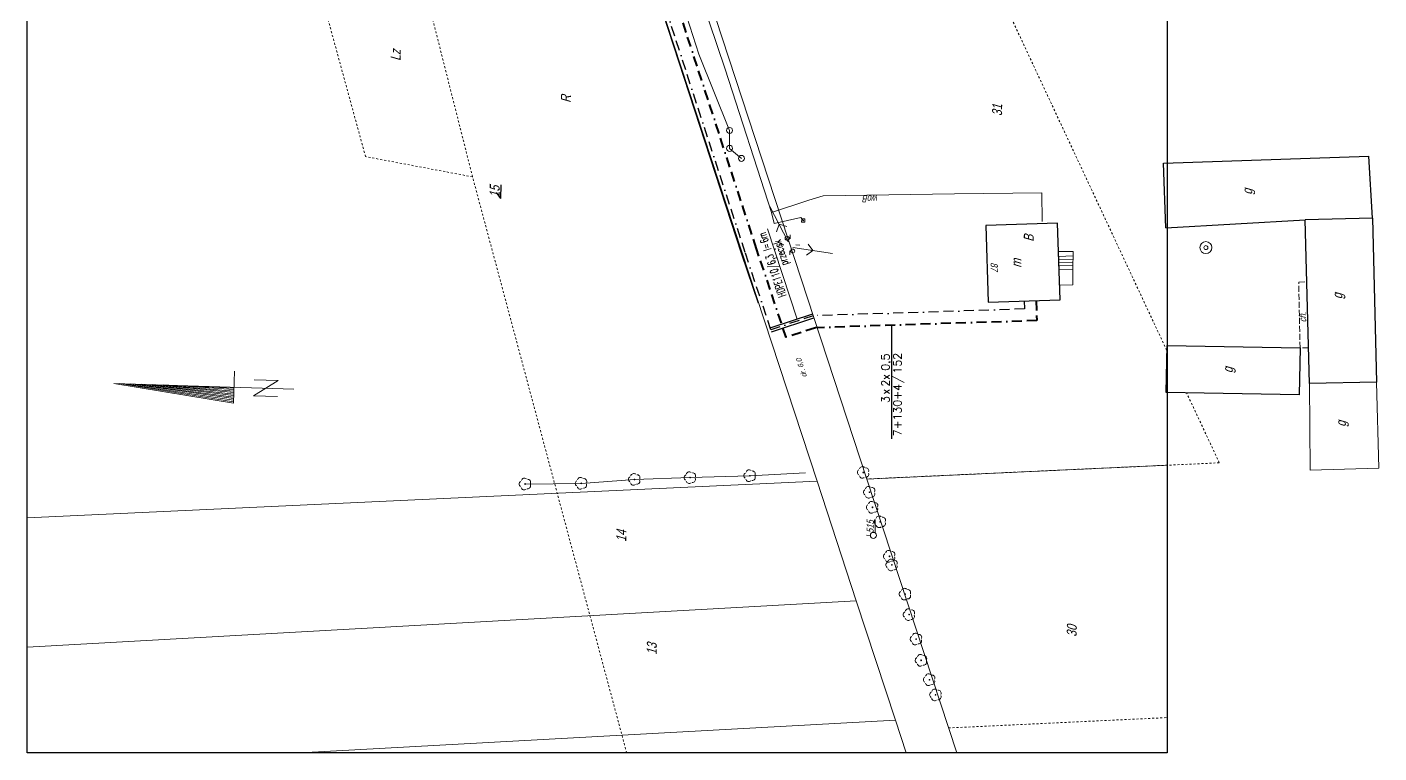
# Model space of a CAD drawing. Header units: millimetres. Extents: x 4848043 to 9699780, y 5827542 to 11659147.
# Drawn here: x 4848675.6 to 4849013.6, y 5828917.1 to 5829098.5 of the extents above; entities that cross this region are included whole.
import ezdxf
from ezdxf.enums import TextEntityAlignment as Align

# ---------------------------------------------------------------- set-up
doc = ezdxf.new("R2010")
doc.units = ezdxf.units.MM
doc.header["$MEASUREMENT"] = 0
for name, pattern in [('0', [0]), ('BGZ', [0]), ('BORDER', [1.75, 0.5, -0.25, 0.5, -0.25, 0, -0.25]), ('GUZ', [1, 0.5, -0.5]), ('KOC', [2, 1.5, -0.5]), ('SCH', [0]), ('UPW', [0])]:
    doc.linetypes.add(name, pattern=pattern)
doc.layers.get('0').update_dxf_attribs({"lineweight": 18})
for name, color, linetype, lineweight in [('EADTD_T_0', 7, '0', 18), ('EBTPO_L_6', 9, '0', 18), ('EBUOA_T_0', 7, '0', 25), ('EBUOA_T_1', 251, '0', 25), ('EBUPP_L_2', 7, '0', 13), ('EBUPP_L_3', 6, '0', 25), ('EDZPD_L_0', 251, '0', 18), ('EDZTD_T_0', 7, '0', 25), ('EUZOU_T_0', 251, '0', 18), ('EUZOU_T_2', 7, '0', 18), ('EUZPU_L_4', 251, 'GUZ', 18), ('SDROK_T_1', 251, '0', 18), ('SDRPK_L_2', 251, 'KOC', 18), ('SZNPM_T_0', 251, '0', 18), ('SZOPO_L_1', 7, 'BGZ', 18), ('SZZPZ_T_0', 251, '0', 15), ('TEL kable doziemne proj.', 32, 'BORDER', 30), ('TEL rury', 6, 'Continuous', 30), ('TEL rury opis MONIKA', 6, 'Continuous', 20), ('TES kable doziemne proj.', 4, 'BORDER', 40), ('UEEPA_T_2', 251, '0', 18), ('UKKPA_T_4', 251, '0', 18), ('UKKPOR_L_0', 36, '0', 18), ('UWWOO_T_0', 251, '0', 18), ('UWWPA_T_0', 251, '0', 18), ('UWWPO_L_0', 162, 'UPW', 18)]:
    doc.layers.add(name, color=color, linetype=linetype, lineweight=lineweight)
doc.layers.add('RYS layout', color=7, linetype='Continuous', lineweight=30, plot=False)
for name, color, linetype in [('SZOPO_L_0', 251, 'BGS'), ('TES opisy kabli abon.', 30, 'Continuous'), ('TES opisy kabli rozdz.', 30, 'Continuous')]:
    doc.layers.add(name, color=color, linetype=linetype)
doc.styles.add('ROMANS', font='simplex.shx')
doc.styles.add('SIMPLEX', font='simplex.shx', dxfattribs={"width": 0.8, "height": 1.5})
doc.styles.get("Standard").update_dxf_attribs({"font": 'txt', "width": 0.8, "oblique": 15})
doc.linetypes.add('BGS', pattern='A,2.5,[133,ltypeshp.shx,S=0.2,R=0,X=0,Y=0],2.5', length=5)

# ---------------------------------------------------------------- blocks, each defined once
blk = doc.blocks.new('OSM')
at = {"color": 0}
blk.add_line((0, 0.375), (0, 0.875), dxfattribs=at)
blk.add_circle((0, 0), 0.375, dxfattribs=at)
blk = doc.blocks.new('DLI')
at = {"color": 0}
blk.add_circle((0, 0), 0.045, dxfattribs=at)
for centre, start, end in [((-0.357, 0.116), 102.488, 221.918), ((0, 0.375), 30.487, 149.918), ((0.357, 0.116), -41.514, 77.916), ((-0.22, -0.303), 174.489, 293.916), ((0.22, -0.303), -113.512, 5.915)]:
    blk.add_arc(centre, 0.375, start, end, dxfattribs=at)
blk = doc.blocks.new('SLS')
at = {"color": 0}
blk.add_circle((0, 0), 0.25, dxfattribs=at)
blk.add_circle((0, 0), 0.25, dxfattribs=at)
blk = doc.blocks.new('LAT')
at = {"color": 0}
for p, q in [((-1.24191, 0.008155), (-0.74191, 0.008155)), ((0.00809, 0.758155), (0.00809, 1.258155)), ((0.75809, 0.008155), (1.25809, 0.008155)), ((0.00809, -0.741845), (0.00809, -1.241845))]:
    blk.add_line(p, q, dxfattribs=at)
blk = doc.blocks.new('PNN')
at = {"color": 0}
for p, q in [((0.4395, 0.01539), (5.4395, 0.01539)), ((2.9395, 0.01539), (2.2324, 0.72249)), ((2.9395, 0.01539), (2.2324, -0.69171))]:
    blk.add_line(p, q, dxfattribs=at)
blk = doc.blocks.new('UKK')
at = {"color": 0}
blk.add_circle((0, 0), 0.375, dxfattribs=at)
blk = doc.blocks.new('ZAS')
at = {"color": 0}
for p, q in [((0.2, 0.2), (-0.2, 0.2)), ((-0.2, 0.2), (-0.2, -0.2)), ((0.2, -0.2), (0.2, 0.2)), ((-0.2, -0.2), (0.2, -0.2))]:
    blk.add_line(p, q, dxfattribs=at)
blk.add_circle((0, 0), 0.045, dxfattribs=at)
blk = doc.blocks.new('STD')
at = {"color": 0}
for radius in [0.75, 0.25]:
    blk.add_circle((0, 0), radius, dxfattribs=at)
blk = doc.blocks.new('KIER_PLN2')
for p, q in [((0.34, 24.46), (-1.66, -5.54)), ((0.34, 24.46), (-1.66, -5.54)), ((0.34, -20.54), (0.34, 24.46)), ((0.34, 23.09), (-1.47, -5.54)), ((0.34, 21.71), (-1.28, -5.54)), ((0.34, 20.34), (-1.09, -5.54)), ((0.34, 18.96), (-0.9, -5.54)), ((0.34, 17.59), (-0.71, -5.54)), ((0.34, 16.21), (-0.52, -5.54)), ((0.34, 14.84), (-0.33, -5.54)), ((0.34, 13.46), (-0.14, -5.54)), ((0.34, 12.09), (0.05, -5.54)), ((0.34, 10.71), (0.24, -5.54)), ((-1.66, -5.54), (2.34, -5.54)), ((-0.66, -16.54), (-0.66, -10.54)), ((-0.66, -10.54), (1.34, -16.54)), ((1.34, -16.54), (1.34, -10.54))]:
    blk.add_line(p, q)
blk = doc.blocks.new('KB-IWP')
at = {"style": 'SIMPLEX'}
for p in [(-1.22, 0.25), (0.64, 0.25)]:
    blk.add_text('x', height=1, dxfattribs=at).set_placement(p, align=Align.RIGHT)
at = {"style": 'SIMPLEX', "flags": 1}
blk.add_attdef('TYP-KAB', text='', height=0.5, dxfattribs=at).set_placement((-6.02, 0.25), align=Align.RIGHT)
at = {"style": 'SIMPLEX'}
for tag, p in [('POJ-KAB', (-2.13, 0.25)), ('DL-KAB', (-0.62, -1.25))]:
    blk.add_attdef(tag, text='', height=1, dxfattribs=at).set_placement(p, align=Align.RIGHT)
for tag, p in [('KONS-KAB', (-0.52, 0.25)), ('SR-ZYL', (2.12, 0.25)), ('SEP', (-0.02, -1.25))]:
    blk.add_attdef(tag, text='', height=1, dxfattribs=at).set_placement(p, align=Align.CENTER)
at = {"style": 'SIMPLEX', "flags": 1}
blk.add_attdef('REJ-SZAF', (6.39, 0.25), '', height=0.5, dxfattribs=at)
at = {"style": 'SIMPLEX'}
blk.add_attdef('DL-MON', (0.7, -1.25), '', height=1, dxfattribs=at)
blk = doc.blocks.new('OB')
at = {"style": 'ROMANS', "width": 0.6}
blk.add_text('l=', height=2, dxfattribs=at).set_placement((9.86, 0.18))
for tag, p in [('OB_TYP', (8.68, 0.18)), ('OB_SW', (11.54, -2.76))]:
    blk.add_attdef(tag, text='', height=2, dxfattribs=at).set_placement(p, align=Align.RIGHT)
blk.add_attdef('OB_DL', (11.91, 0.18), '', height=2, dxfattribs=at)

msp = doc.modelspace()

# ---------------------------------------------------------------- linework, layer by layer
at = {"layer": 'EBTPO_L_6', "linetype": 'SCH'}
for p, q in [((4848933.46, 5829042.41), (4848937.09, 5829042.48)), ((4848937.07, 5829041.34), (4848933.5, 5829041.23)), ((4848937.05, 5829040.54), (4848933.53, 5829040.43)), ((4848937.06, 5829039.74), (4848933.55, 5829039.63)), ((4848937.04, 5829038.94), (4848933.58, 5829038.83)), ((4848933.6, 5829037.83), (4848937.04, 5829037.92)), ((4848933.73, 5829034.04), (4848937, 5829034.14))]:
    msp.add_line(p, q, dxfattribs=at)
at = {"layer": 'EBTPO_L_6', "linetype": '0'}
for p, q in [((4848933.6, 5829037.83), (4848933.46, 5829042.41)), ((4848937.09, 5829042.48), (4848937.04, 5829037.92)), ((4848933.73, 5829034.04), (4848933.6, 5829037.83)), ((4848937, 5829034.14), (4848937.04, 5829037.92))]:
    msp.add_line(p, q, dxfattribs=at)
at = {"layer": 'EBUPP_L_2', "linetype": '0'}
for p, q in [((4848996.36, 5828987.76), (4848996.15, 5829009.42)), ((4849012.92, 5829009.83), (4849013.55, 5828988.29)), ((4849013.55, 5828988.29), (4848996.36, 5828987.76))]:
    msp.add_line(p, q, dxfattribs=at)
at = {"layer": 'EBUPP_L_3', "linetype": '0'}
for p, q in [((4848959.66, 5829064.56), (4849011, 5829066.25)), ((4848960.32, 5829048.39), (4848959.66, 5829064.56)), ((4849011.93, 5829050.79), (4849011, 5829066.25)), ((4848933.23, 5829049.51), (4848915.26, 5829048.93)), ((4848915.26, 5829048.93), (4848915.86, 5829029.8)), ((4848933.85, 5829030.38), (4848933.23, 5829049.51)), ((4848960.32, 5829048.39), (4848995.14, 5829050.39)), ((4849011.93, 5829050.79), (4848995.14, 5829050.39)), ((4848996.15, 5829009.42), (4848995.14, 5829050.39)), ((4849011.93, 5829050.79), (4849012.92, 5829009.83)), ((4848915.86, 5829029.8), (4848933.85, 5829030.38)), ((4848960.38, 5829007.24), (4848960.59, 5829018.98)), ((4848960.59, 5829018.98), (4848993.82, 5829018.39)), ((4848993.82, 5829018.39), (4848993.62, 5829006.65)), ((4848993.62, 5829006.65), (4848960.38, 5829007.24)), ((4849012.92, 5829009.83), (4848996.15, 5829009.42))]:
    msp.add_line(p, q, dxfattribs=at)
at = {"layer": 'EDZPD_L_0', "linetype": '0'}
for p, q in [((4848817.45, 5829154.64), (4848873.09, 5828985.02)), ((4848885.54, 5828985.59), (4848833.51, 5829144.25)), ((4848885.54, 5828985.59), (4848960.63, 5828989.05)), ((4848675.63, 5828975.91), (4848873.09, 5828985.02)), ((4848873.09, 5828985.02), (4848882.9, 5828955.16)), ((4848908, 5828917.13), (4848885.54, 5828985.59)), ((4848675.63, 5828943.59), (4848882.9, 5828955.16)), ((4848882.9, 5828955.16), (4848892.69, 5828925.3)), ((4848743.94, 5828917.13), (4848892.69, 5828925.3)), ((4848892.69, 5828925.3), (4848895.36, 5828917.13))]:
    msp.add_line(p, q, dxfattribs=at)
at = {"layer": 'EDZTD_T_0'}
for q in [(4848794.12, 5829059.08), (4848793, 5829057.16)]:
    msp.add_line((4848794.06, 5829055.72, 2), q, dxfattribs=at)
at = {"layer": 'EUZPU_L_4', "linetype": 'GUZ'}
for p, q in [((4848903.49, 5829139.62), (4848960.57, 5829017.6)), ((4848786.99, 5829061.11), (4848773.2, 5829115.6)), ((4848760.24, 5829066.16), (4848746.98, 5829114.69)), ((4848786.99, 5829061.11), (4848760.24, 5829066.16)), ((4848825.52, 5828917.13), (4848786.99, 5829061.11)), ((4848973.65, 5828989.64), (4848965.46, 5829007.15)), ((4848973.65, 5828989.64), (4848885.54, 5828985.59)), ((4848905.96, 5828923.38), (4848960.63, 5828925.97))]:
    msp.add_line(p, q, dxfattribs=at)
at = {"layer": 'RYS layout'}
msp.add_lwpolyline([(4848960.63, 5829527.13), (4848960.63, 5828917.13), (4848675.63, 5828917.13), (4848675.63, 5829527.13)], close=True, dxfattribs=at)
at = {"layer": 'SDRPK_L_2', "linetype": 'KOC'}
for p, q in [((4848993.5, 5829034.8), (4848995.52, 5829034.84)), ((4848993.82, 5829018.39), (4848993.5, 5829034.8)), ((4848995.92, 5829018.35), (4848993.82, 5829018.39))]:
    msp.add_line(p, q, dxfattribs=at)
at = {"layer": 'SZOPO_L_0', "linetype": 'BGS'}
for p, q in [((4848809.49, 5829179.24), (4848854.18, 5829041.9)), ((4848854.18, 5829041.9), (4848858.38, 5829029.59))]:
    msp.add_line(p, q, dxfattribs=at)
at = {"layer": 'SZOPO_L_1', "linetype": 'BGZ'}
for p, q in [((4848870.23, 5828987.13), (4848856.31, 5828986.42)), ((4848814.17, 5828984.51), (4848800.15, 5828984.34)), ((4848827.47, 5828985.49), (4848814.17, 5828984.51)), ((4848841.38, 5828985.94), (4848827.47, 5828985.49)), ((4848856.31, 5828986.42), (4848841.38, 5828985.94))]:
    msp.add_line(p, q, dxfattribs=at)
at = {"layer": 'TEL kable doziemne proj.', "ltscale": 5}
msp.add_line((4848924.85, 5829030.09), (4848924.92, 5829028.09), dxfattribs=at)
msp.add_lwpolyline([(4848924.92, 5829028.09), (4848872.16, 5829026.39), (4848861.56, 5829022.87), (4848855.13, 5829042.22), (4848818.4, 5829154.95), (4848810.68, 5829178.51), (4848795.86, 5829223.74)], dxfattribs=at)
at = {"layer": 'TEL rury'}
for p, q in [((4848861.41, 5829023.35), (4848872.02, 5829026.83)), ((4848861.72, 5829022.4), (4848872.33, 5829025.88))]:
    msp.add_line(p, q, dxfattribs=at)
at = {"layer": 'TEL rury opis MONIKA'}
msp.add_line((4848860.68, 5829048.15), (4848868.1, 5829025.54), dxfattribs=at)
at = {"layer": 'TES kable doziemne proj.', "ltscale": 5}
msp.add_lwpolyline([(4848927.85, 5829030.19), (4848928.01, 5829025.19), (4848872.69, 5829023.41), (4848865.36, 5829020.97), (4848857.98, 5829043.15), (4848821.25, 5829155.88), (4848813.53, 5829179.44), (4848810.24, 5829189.49), (4848818.94, 5829192.34), (4848818.08, 5829194.97)], dxfattribs=at)
at = {"layer": 'TES opisy kabli rozdz.'}
msp.add_line((4848891.68, 5829024.02), (4848891.68, 5828995.61), dxfattribs=at)
at = {"layer": 'UKKPOR_L_0', "linetype": '0'}
for p, q in [((4848843.55, 5829091.78), (4848821.75, 5829160.2)), ((4848851.23, 5829072.7), (4848843.55, 5829091.78)), ((4848851.23, 5829072.7), (4848851.23, 5829068.22)), ((4848851.23, 5829068.22), (4848854.21, 5829065.73))]:
    msp.add_line(p, q, dxfattribs=at)
at = {"layer": 'UWWPO_L_0', "linetype": 'UPW'}
for p, q in [((4848839.83, 5829118.49), (4848850.12, 5829087.98)), ((4848850.12, 5829087.98), (4848861.73, 5829052.21)), ((4848861.73, 5829052.21), (4848871.08, 5829055.24)), ((4848871.08, 5829055.24), (4848874.6, 5829056.4)), ((4848874.6, 5829056.4), (4848907.42, 5829056.84)), ((4848907.42, 5829056.84), (4848929.29, 5829057.13)), ((4848929.29, 5829057.13), (4848929.4, 5829049.92)), ((4848861.73, 5829052.21), (4848862.36, 5829049.44)), ((4848862.36, 5829049.44), (4848869.01, 5829050.92)), ((4848869.01, 5829050.92), (4848869.65, 5829050.21))]:
    msp.add_line(p, q, dxfattribs=at)

# ---------------------------------------------------------------- block references
at = {"linetype": 'Continuous', "xscale": 1.999999999999988, "zscale": 1.999999999999988, "rotation": 88.15202447703162}
msp.add_blockref('KIER_PLN2', (4848721.78, 5829008.03), dxfattribs=at)
at = {"layer": 'SZNPM_T_0', "xscale": 2, "yscale": 2, "zscale": 2, "rotation": 88.97723720235952}
msp.add_blockref('OSM', (4848887.19, 5828971.5), dxfattribs=at)
at = {"layer": 'SZZPZ_T_0', "xscale": 2, "yscale": 2, "zscale": 2, "rotation": 88.97723720235952}
for p in [(4848827.47, 5828985.49), (4848841.38, 5828985.94), (4848856.31, 5828986.42), (4848884.67, 5828987.23), (4848800.15, 5828984.34), (4848814.17, 5828984.51), (4848886.2, 5828982.28), (4848886.94, 5828978.51), (4848888.85, 5828974.89), (4848891.2, 5828966.27), (4848891.78, 5828964.12), (4848895.13, 5828956.82), (4848896.12, 5828951.7), (4848897.89, 5828945.59), (4848899.14, 5828940.28), (4848901.19, 5828935.43), (4848902.74, 5828931.64)]:
    msp.add_blockref('DLI', p, dxfattribs=at)
at = {"layer": 'TEL rury opis MONIKA', "rotation": 108.103764879419}
msp.add_blockref('OB', (4848864.89, 5829033.71), dxfattribs=at).add_auto_attribs({'OB_TYP': 'HDPE110/6,3', 'OB_DL': '6m', 'OB_SW': 'przecisk'})
at = {"layer": 'TES opisy kabli abon.', "linetype": 'Continuous', "xscale": 1.999999999546577, "yscale": 1.999999999546577, "zscale": 1.999999999546577, "rotation": 90.00000000017923}
msp.add_blockref('KB-IWP', (4848891.68, 5829010.56), dxfattribs=at).add_auto_attribs({'POJ-KAB': '3', 'KONS-KAB': '2', 'DL-KAB': '7+130+4', 'DL-MON': '152', 'SR-ZYL': '0,5', 'SEP': '/'})
at = {"layer": 'UEEPA_T_2'}
for name, p, xscale, yscale, zscale, rotation in [('PNN', (4848866.34, 5829044.09), 2.000000000536354, 2.000000000536354, 2.000000000536354, 117.4972372052601), ('LAT', (4848866.34, 5829044.09), 2, 2, 2, 88.97723720235952), ('SLS', (4848865.63, 5829045.74), 2, 2, 2, 88.97723720235952), ('PNN', (4848866.21, 5829043.51), 2.000000000000874, 2.000000000000874, 2.000000000000874, 351.6472371893172), ('SLS', (4848867.02, 5829042.55), 2, 2, 2, 88.97723720235952)]:
    msp.add_blockref(name, p, dxfattribs=dict(at, xscale=xscale, yscale=yscale, zscale=zscale, rotation=rotation))
at = {"layer": 'UKKPA_T_4', "xscale": 2, "yscale": 2, "zscale": 2, "rotation": 88.97723720235952}
for p in [(4848851.23, 5829072.7), (4848851.23, 5829068.22), (4848854.21, 5829065.73)]:
    msp.add_blockref('UKK', p, dxfattribs=at)
at = {"layer": 'UWWPA_T_0', "xscale": 2, "yscale": 2, "zscale": 2, "rotation": 88.97723720235952}
for name, p in [('ZAS', (4848869.65, 5829050.21)), ('STD', (4848970.29, 5829043.41))]:
    msp.add_blockref(name, p, dxfattribs=at)

# ---------------------------------------------------------------- texts
at = {"layer": 'EADTD_T_0', "insert": (4848916.47, 5829038.65), "char_height": 1.8, "attachment_point": 8, "rotation": 271.8254, "line_spacing_factor": 0.82}
msp.add_mtext('87', dxfattribs=at)
at = {"layer": 'EBUOA_T_0', "insert": (4849004.41, 5828999.4), "char_height": 2.48, "attachment_point": 5, "rotation": 88.9772, "line_spacing_factor": 0.82}
msp.add_mtext('g', dxfattribs=at)
at = {"layer": 'EBUOA_T_1', "char_height": 2.48, "attachment_point": 9, "rotation": 88.9772, "line_spacing_factor": 0.82}
for s, insert in [('g', (4848982.63, 5829058.11)), ('m', (4848924.17, 5829040.59)), ('g', (4849005.17, 5829032.01)), ('g', (4848977.78, 5829013.53))]:
    msp.add_mtext(s, dxfattribs=dict(at, insert=insert))
at = {"layer": 'EDZTD_T_0', "char_height": 2.48, "rotation": 88.9772, "line_spacing_factor": 0.82}
for s, insert, attachment_point in [('31', (4848918.13, 5829077.76), 5), ('15', (4848793.79, 5829057.4), 8), ('14', (4848824.18, 5828971.37), 5), ('30', (4848936.79, 5828947.63), 5), ('13', (4848831.8, 5828943.15), 5)]:
    msp.add_mtext(s, dxfattribs=dict(at, insert=insert, attachment_point=attachment_point))
at = {"layer": 'EUZOU_T_0', "char_height": 2.5, "attachment_point": 5, "rotation": 88.9772, "line_spacing_factor": 0.82}
for s, insert in [('Lz', (4848767.77, 5829091.49)), ('R', (4848810.31, 5829080.57)), ('B', (4848926.02, 5829045.78))]:
    msp.add_mtext(s, dxfattribs=dict(at, insert=insert))
at = {"layer": 'EUZOU_T_2', "insert": (4848870.06, 5829013.62), "char_height": 1.3, "attachment_point": 8, "rotation": 108.1602, "line_spacing_factor": 0.82}
msp.add_mtext('dr. 6,0', dxfattribs=at)
at = {"layer": 'SDROK_T_1', "insert": (4848994.46, 5829026.02), "char_height": 1.8, "attachment_point": 5, "rotation": 91.3884, "line_spacing_factor": 0.82}
msp.add_mtext('ch.', dxfattribs=at)
at = {"layer": 'SZNPM_T_0', "insert": (4848886.36, 5828972.08), "char_height": 1.8, "attachment_point": 4, "rotation": 88.9772, "line_spacing_factor": 0.82}
msp.add_mtext('{\\L515}\\P', dxfattribs=at)
at = {"layer": 'UWWOO_T_0', "insert": (4848886.45, 5829056.55), "char_height": 1.8, "attachment_point": 8, "rotation": 180.7595, "line_spacing_factor": 0.82}
msp.add_mtext('woB', dxfattribs=at)

doc.saveas('drawing.dxf')
